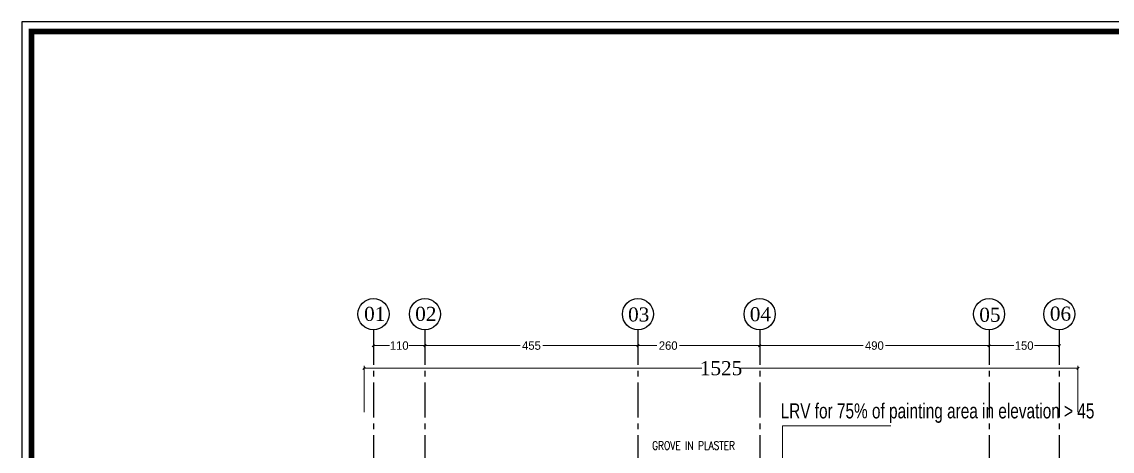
# Model space of a CAD drawing. Header units: centimetres. Extents: x 7997 to 116674, y 1017 to 13844.
# Drawn here: x 59941 to 62270, y 9856 to 10772 of the extents above; entities that cross this region are included whole.
import ezdxf

# ---------------------------------------------------------------- set-up
doc = ezdxf.new("R2010")
doc.units = ezdxf.units.CM
doc.header["$LTSCALE"] = 200
doc.header["$PDMODE"] = 2
doc.linetypes.add('CENTER2', pattern=[1.125, 0.75, -0.125, 0.125, -0.125])
doc.linetypes.add('DASHED2', pattern=[0.375, 0.25, -0.125])
for name, color, linetype in [('AXIS', 9, 'CENTER2'), ('COL', 1, 'Continuous'), ('DIM', 11, 'Continuous'), ('GRID', 9, 'DASHED2')]:
    doc.layers.add(name, color=color, linetype=linetype)
doc.layers.add('HA', color=251, linetype='Continuous', lineweight=0)
doc.layers.add('TEXT', color=6, linetype='Continuous', lineweight=18)
doc.styles.add('ROMANS', font='romans.shx', dxfattribs={"width": 0.8})
doc.styles.add('STYLE1', font='times.ttf')
doc.styles.add('SWISS', font='swisscl.ttf')
doc.styles.add('T1', font='times.ttf')
doc.styles.add('T2', font='')
doc.styles.get('T2').set_extended_font_data('Elisia')
doc.dimstyles.new('NORMAL', dxfattribs={"dimtxt": 18, "dimasz": 5, "dimexe": 5, "dimexo": 5, "dimgap": 1, "dimtad": 0, "dimdec": 0, "dimdsep": 46, "dimtxsty": 'T2', "dimblk1": 'OBLIQUE', "dimblk2": 'OBLIQUE', "dimsah": 1, "dimcen": 0.09, "dimclrd": 4, "dimclre": 4, "dimclrt": 6, "dimadec": 0, "dimazin": 0, "dimtfac": 1, "dimtdec": 0, "dimtofl": 0, "dimtmove": 1, "dimatfit": 2, "dimldrblk": 'OPEN30', "dimfxl": 0, "dimtolj": 1, "dimtzin": 0, "dimlwd": 5, "dimlwe": 5, "dimarcsym": 0})

# ---------------------------------------------------------------- blocks, each defined once
blk = doc.blocks.new('_OBLIQUE')
at = {"color": 0, "linetype": 'ByBlock'}
blk.add_line((-0.5, -0.5), (0.5, 0.5), dxfattribs=at)
blk = doc.blocks.new('DOT')
at = {"color": 0, "linetype": 'ByBlock'}
blk.add_line((-0.5, 0), (-1, 0), dxfattribs=at)
at = {"color": 0, "linetype": 'ByBlock', "const_width": 0.5}
blk.add_lwpolyline([(-0.25, 0, 1), (0.25, 0, 1)], format="xyb", close=True, dxfattribs=at)
blk = doc.blocks.new('*D1137')
at = {"layer": 'Defpoints', "color": 0, "transparency": 16777216}
for p in [(62006.9, 10081.4), (62006.9, 10081.4), (62156.9, 10081.4)]:
    blk.add_point(p, dxfattribs=at)
at = {"layer": 'DIM', "color": 4, "lineweight": 5, "transparency": 16777216}
for p, q in [((62006.9, 10081.4), (62059.5, 10081.4)), ((62156.9, 10081.4), (62104.3, 10081.4))]:
    blk.add_line(p, q, dxfattribs=at)
at = {"layer": 'DIM', "color": 4, "lineweight": 5, "transparency": 16777216, "xscale": 5, "yscale": 5, "zscale": 5, "rotation": 180}
blk.add_blockref('_OBLIQUE', (62006.9, 10081.4), dxfattribs=at)
at = {"layer": 'DIM', "color": 4, "lineweight": 5, "transparency": 16777216, "xscale": 5, "yscale": 5, "zscale": 5}
blk.add_blockref('_OBLIQUE', (62156.9, 10081.4), dxfattribs=at)
at = {"layer": 'DIM', "color": 6, "transparency": 16777216, "insert": (62081.9, 10081.4), "char_height": 18, "attachment_point": 5, "style": 'T2'}
blk.add_mtext('\\A1;150', dxfattribs=at)
blk = doc.blocks.new('_Open30')
at = {"color": 0, "linetype": 'ByBlock', "lineweight": -2}
for p, q in [((-1, 0.27), (0, 0)), ((0, 0), (-1, -0.27)), ((0, 0), (-1, 0))]:
    blk.add_line(p, q, dxfattribs=at)
blk = doc.blocks.new('*D1138')
at = {"layer": 'Defpoints', "color": 0, "transparency": 16777216}
for p in [(61516.9, 10081.4), (61516.9, 10081.4), (62006.9, 10081.4)]:
    blk.add_point(p, dxfattribs=at)
at = {"layer": 'DIM', "color": 4, "lineweight": 5, "transparency": 16777216}
for p, q in [((61516.9, 10081.4), (61737.8, 10081.4)), ((62006.9, 10081.4), (61786, 10081.4))]:
    blk.add_line(p, q, dxfattribs=at)
at = {"layer": 'DIM', "color": 4, "lineweight": 5, "transparency": 16777216, "xscale": 5, "yscale": 5, "zscale": 5, "rotation": 180}
blk.add_blockref('_OBLIQUE', (61516.9, 10081.4), dxfattribs=at)
at = {"layer": 'DIM', "color": 4, "lineweight": 5, "transparency": 16777216, "xscale": 5, "yscale": 5, "zscale": 5}
blk.add_blockref('_OBLIQUE', (62006.9, 10081.4), dxfattribs=at)
at = {"layer": 'DIM', "color": 6, "transparency": 16777216, "insert": (61761.9, 10081.4), "char_height": 18, "attachment_point": 5, "style": 'T2'}
blk.add_mtext('\\A1;490', dxfattribs=at)
blk = doc.blocks.new('*D1139')
at = {"layer": 'Defpoints', "color": 0, "transparency": 16777216}
for p in [(61256.9, 10081.4), (61256.9, 10081.4), (61516.9, 10081.4)]:
    blk.add_point(p, dxfattribs=at)
at = {"layer": 'DIM', "color": 4, "lineweight": 5, "transparency": 16777216}
for p, q in [((61256.9, 10081.4), (61297.4, 10081.4)), ((61516.9, 10081.4), (61345.7, 10081.4))]:
    blk.add_line(p, q, dxfattribs=at)
at = {"layer": 'DIM', "color": 4, "lineweight": 5, "transparency": 16777216, "xscale": 5, "yscale": 5, "zscale": 5, "rotation": 180}
blk.add_blockref('_OBLIQUE', (61256.9, 10081.4), dxfattribs=at)
at = {"layer": 'DIM', "color": 4, "lineweight": 5, "transparency": 16777216, "xscale": 5, "yscale": 5, "zscale": 5}
blk.add_blockref('_OBLIQUE', (61516.9, 10081.4), dxfattribs=at)
at = {"layer": 'DIM', "color": 6, "transparency": 16777216, "insert": (61321.5, 10081.4), "char_height": 18, "attachment_point": 5, "style": 'T2'}
blk.add_mtext('\\A1;260', dxfattribs=at)
blk = doc.blocks.new('*D1140')
at = {"layer": 'Defpoints', "color": 0, "transparency": 16777216}
for p in [(60801.9, 10081.4), (60801.9, 10081.4), (61256.9, 10081.4)]:
    blk.add_point(p, dxfattribs=at)
at = {"layer": 'DIM', "color": 4, "lineweight": 5, "transparency": 16777216}
for p, q in [((60801.9, 10081.4), (61005.3, 10081.4)), ((61256.9, 10081.4), (61053.5, 10081.4))]:
    blk.add_line(p, q, dxfattribs=at)
at = {"layer": 'DIM', "color": 4, "lineweight": 5, "transparency": 16777216, "xscale": 5, "yscale": 5, "zscale": 5, "rotation": 180}
blk.add_blockref('_OBLIQUE', (60801.9, 10081.4), dxfattribs=at)
at = {"layer": 'DIM', "color": 4, "lineweight": 5, "transparency": 16777216, "xscale": 5, "yscale": 5, "zscale": 5}
blk.add_blockref('_OBLIQUE', (61256.9, 10081.4), dxfattribs=at)
at = {"layer": 'DIM', "color": 6, "transparency": 16777216, "insert": (61029.4, 10081.4), "char_height": 18, "attachment_point": 5, "style": 'T2'}
blk.add_mtext('\\A1;455', dxfattribs=at)
blk = doc.blocks.new('*D1141')
at = {"layer": 'Defpoints', "color": 0, "transparency": 16777216}
for p in [(60691.9, 10081.4), (60691.9, 10081.4), (60801.9, 10081.4)]:
    blk.add_point(p, dxfattribs=at)
at = {"layer": 'DIM', "color": 4, "lineweight": 5, "transparency": 16777216}
for p, q in [((60691.9, 10081.4), (60726.2, 10081.4)), ((60801.9, 10081.4), (60767.6, 10081.4))]:
    blk.add_line(p, q, dxfattribs=at)
at = {"layer": 'DIM', "color": 4, "lineweight": 5, "transparency": 16777216, "xscale": 5, "yscale": 5, "zscale": 5, "rotation": 180}
blk.add_blockref('_OBLIQUE', (60691.9, 10081.4), dxfattribs=at)
at = {"layer": 'DIM', "color": 4, "lineweight": 5, "transparency": 16777216, "xscale": 5, "yscale": 5, "zscale": 5}
blk.add_blockref('_OBLIQUE', (60801.9, 10081.4), dxfattribs=at)
at = {"layer": 'DIM', "color": 6, "transparency": 16777216, "insert": (60746.9, 10081.4), "char_height": 18, "attachment_point": 5, "style": 'T2'}
blk.add_mtext('\\A1;110', dxfattribs=at)
blk = doc.blocks.new('*D1136')
at = {"layer": 'Defpoints', "color": 0, "transparency": 16777216}
for p in [(60671.9, 10033.1), (60671.9, 9934.4), (62196.9, 9934.4)]:
    blk.add_point(p, dxfattribs=at)
at = {"layer": 'DIM', "color": 4, "lineweight": 5, "transparency": 16777216}
for p, q in [((60671.9, 9939.4), (60671.9, 10038.1)), ((60671.9, 10033.1), (61393.2, 10033.1)), ((62196.9, 10033.1), (61475.6, 10033.1)), ((62196.9, 9939.4), (62196.9, 10038.1))]:
    blk.add_line(p, q, dxfattribs=at)
at = {"layer": 'DIM', "color": 4, "lineweight": 5, "transparency": 16777216, "xscale": 5, "yscale": 5, "zscale": 5, "rotation": 180}
blk.add_blockref('_OBLIQUE', (60671.9, 10033.1), dxfattribs=at)
at = {"layer": 'DIM', "color": 4, "lineweight": 5, "transparency": 16777216, "xscale": 5, "yscale": 5, "zscale": 5}
blk.add_blockref('_OBLIQUE', (62196.9, 10033.1), dxfattribs=at)
at = {"layer": 'DIM', "color": 6, "transparency": 16777216, "insert": (61434.4, 10033.1), "char_height": 30, "attachment_point": 5, "style": 'T1'}
blk.add_mtext('\\A1;1525', dxfattribs=at)
blk = doc.blocks.new('08-TITLE SHEET-selattin', base_point=(45714.8, -203081.4))
at = {"color": 0}
blk.add_lwpolyline([(51244.8, -203081.4), (45714.8, -203081.4), (45714.8, -206921.4), (51244.8, -206921.4)], close=True, dxfattribs=at)
at = {"color": 0, "linetype": 'ByBlock', "const_width": 17}
blk.add_lwpolyline([(45744.3, -206891.9), (51215.3, -206891.9), (51215.3, -203110.8), (45744.3, -203110.8)], close=True, dxfattribs=at)
at = {"layer": 'HA', "ltscale": 1.2}
blk.add_lwpolyline([(45714.8, -203081.4), (51244.8, -203081.4), (51244.8, -206921.4), (45714.8, -206921.4)], close=True, dxfattribs=at)

msp = doc.modelspace()

# ---------------------------------------------------------------- linework, layer by layer
at = {"linetype": 'Continuous'}
msp.add_lwpolyline([(59940.7173, 8084.0841), (63811.7173, 8084.0841), (63811.7173, 10772.0841), (59940.7173, 10772.0841)], close=True, dxfattribs=at)
at = {"layer": 'AXIS', "ltscale": 0.5}
for p, q in [((60691.8975, 10115.396), (60691.8975, 9706.0325)), ((60801.8975, 10115.396), (60801.8975, 9706.0325)), ((61256.8975, 10115.396), (61256.8975, 9706.0325)), ((61516.8975, 10115.396), (61516.8975, 9706.0325)), ((62006.8975, 10115.396), (62006.8975, 9706.0325)), ((62156.8975, 10115.396), (62156.8975, 9706.0325))]:
    msp.add_line(p, q, dxfattribs=at)
at = {"layer": 'GRID', "linetype": 'Continuous', "ltscale": 150}
for centre in [(60691.8975, 10148.6353), (60801.8975, 10148.6353), (61256.8975, 10148.6353), (61516.8975, 10148.6353), (62006.8975, 10148.6353), (62156.8975, 10148.6353)]:
    msp.add_circle(centre, 33.2394, dxfattribs=at)

# ---------------------------------------------------------------- block references
at = {"layer": 'DIM', "color": 0, "linetype": 'Continuous', "xscale": 0.7000000000000026, "yscale": 0.7000000000000026, "zscale": 0.7000000000000026}
msp.add_blockref('08-TITLE SHEET-selattin', (59940.7173, 10772.0841), dxfattribs=at)

# ---------------------------------------------------------------- texts
at = {"layer": 'DIM', "color": 7, "linetype": 'ByBlock', "style": 'STYLE1'}
for s, p in [('01', (60671.9647, 10134.1379)), ('02', (60781.1205, 10134.1853)), ('03', (61235.8262, 10132.8988)), ('04', (61495.8375, 10133.4403)), ('05', (61986.0445, 10132.2749)), ('06', (62136.8388, 10134.6563))]:
    msp.add_text(s, height=30, dxfattribs=at).set_placement(p)
at = {"layer": 'TEXT', "linetype": 'Continuous', "style": 'SWISS'}
msp.add_text('LRV for 75%%% of painting area in elevation > 45', height=32, dxfattribs=at).set_placement((61561.6947, 9926.1881))
at = {"layer": 'TEXT', "style": 'ROMANS', "width": 0.8}
msp.add_text('GROVE IN PLASTER', height=17.5, dxfattribs=at).set_placement((61287.3387, 9859.4249))

# ---------------------------------------------------------------- dimensions: what is measured, and where the dimension line sits
at = {"layer": 'DIM'}
for base, p1, p2, picture, middle in [((60691.8975, 10081.3573), (60801.8975, 10081.3573), (60691.8975, 10081.3573), '*D1141', (60746.8975, 10081.3573)), ((60801.8975, 10081.3573), (61256.8975, 10081.3573), (60801.8975, 10081.3573), '*D1140', (61029.3975, 10081.3573)), ((61516.8975, 10081.3573), (62006.8975, 10081.3573), (61516.8975, 10081.3573), '*D1138', (61761.8975, 10081.3573)), ((62006.8975, 10081.3573), (62156.8975, 10081.3573), (62006.8975, 10081.3573), '*D1137', (62081.8975, 10081.3573))]:
    dim = msp.add_linear_dim(base=base, p1=p1, p2=p2, angle=180, dimstyle='NORMAL', dxfattribs=at)
    dim.commit()
    dim.dimension.update_dxf_attribs({"geometry": picture, "text_midpoint": middle})
dim = msp.add_linear_dim(base=(61256.8975, 10081.3573), p1=(61516.8975, 10081.3573), p2=(61256.8975, 10081.3573), angle=180, dimstyle='NORMAL', dxfattribs=at)
dim.commit()
dim.dimension.update_dxf_attribs({"geometry": '*D1139', "text_midpoint": (61321.5303, 10081.3573), "dimtype": 160})
dim = msp.add_linear_dim(base=(60671.8975, 10033.0876), p1=(62196.8975, 9934.4293), p2=(60671.8975, 9934.4293), angle=180, dimstyle='NORMAL', override={"dimtxt": 30, "dimtxsty": 'T1'}, dxfattribs=at)
dim.commit()
dim.dimension.update_dxf_attribs({"geometry": '*D1136', "text_midpoint": (61434.3975, 10033.0876)})

# ---------------------------------------------------------------- leaders
at = {"layer": 'COL', "ltscale": 1.5}
msp.add_leader([(61565.4346, 9692.589), (61565.4346, 9910.395), (61797.1862, 9910.395)], dimstyle='NORMAL', override={"dimasz": 10, "dimgap": 1, "dimtad": 0, "dimldrblk": 'DOT'}, dxfattribs=at)

doc.saveas('drawing.dxf')
